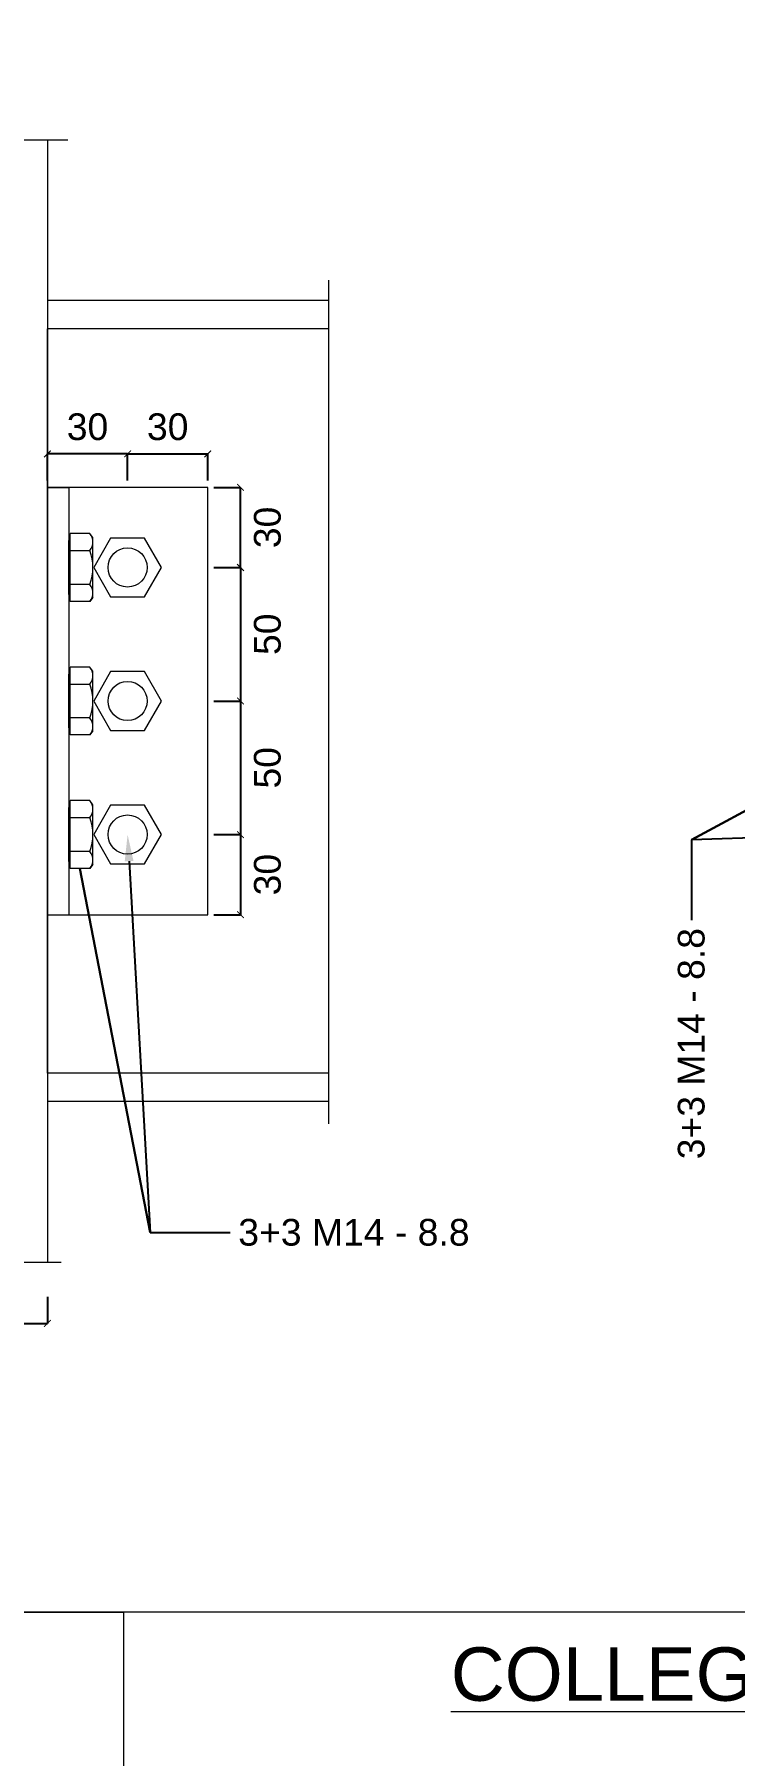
# Model space of a CAD drawing. Header units: millimetres. Extents: x 1415 to 3549, y 2194 to 4677.
# Drawn here: x 1787.397 to 1787.659, y 2313.37 to 2314.014 of the extents above; entities that cross this region are included whole.
import ezdxf
from ezdxf import colors
from ezdxf.entities.mleader import LeaderData, LeaderLine
from ezdxf.math import Vec2, Vec3

# ---------------------------------------------------------------- set-up
doc = ezdxf.new("R2010")
doc.units = ezdxf.units.MM
doc.linetypes.add('ACAD_ISO02W100', pattern=[15, 12, -3])
doc.linetypes.add('DASHDOT', pattern=[1, 0.5, -0.25, 0, -0.25])
doc.layers.get('0').update_dxf_attribs({"plot": 0})
for name, color, linetype, lineweight in [('bulloni', 170, 'Continuous', 15), ('giunti', 7, 'Continuous', 15), ('Layer3', 7, 'Continuous', 15), ('Layer4', 7, 'Continuous', 15), ('quote', 252, 'Continuous', 5), ('sezione', 18, 'ACAD_ISO02W100', 20)]:
    doc.layers.add(name, color=color, linetype=linetype, lineweight=lineweight)
doc.layers.add('retini', color=7, linetype='DASHDOT', lineweight=9, true_color=0x636466)
doc.styles.get("Standard").update_dxf_attribs({"font": 'arial.ttf'})
doc.dimstyles.new('quote acciaio', dxfattribs={"dimtxt": 0.01, "dimasz": 0.0025, "dimexe": 0, "dimexo": 0, "dimgap": 0.005, "dimtad": 2, "dimdec": 0, "dimlfac": 1000, "dimzin": 0, "dimdsep": 46, "dimtxsty": 'Standard', "dimblk": 'ARCHTICK', "dimcen": 0, "dimclre": 252, "dimadec": 0, "dimazin": 0, "dimtfac": 1, "dimtdec": 0, "dimtofl": 0, "dimtmove": 0, "dimatfit": 3, "dimfxl": 0.01, "dimfxlon": 1, "dimtolj": 1, "dimtzin": 0, "dimarcsym": 0})

# ---------------------------------------------------------------- blocks, each defined once
blk = doc.blocks.new('_ArchTick')
at = {"color": 0, "linetype": 'ByBlock', "const_width": 0.15}
blk.add_lwpolyline([(-0.5, -0.5), (0.5, 0.5)], dxfattribs=at)
blk = doc.blocks.new('*D741')
at = {"layer": 'Defpoints', "color": 0, "transparency": 16777216}
for p in [(1787.17206, 2313.97454), (1787.40206, 2313.97454), (1787.40206, 2313.53139)]:
    blk.add_point(p, dxfattribs=at)
at = {"layer": 'quote', "color": 252, "lineweight": -2, "transparency": 16777216}
for p, q in [((1787.17206, 2313.54139), (1787.17206, 2313.53139)), ((1787.40206, 2313.54139), (1787.40206, 2313.53139))]:
    blk.add_line(p, q, dxfattribs=at)
at = {"layer": 'quote', "color": 0, "linetype": 'Continuous', "lineweight": -2, "transparency": 16777216}
blk.add_line((1787.17206, 2313.53139), (1787.40206, 2313.53139), dxfattribs=at)
at = {"layer": 'quote', "color": 0, "lineweight": -2, "transparency": 16777216, "xscale": 0.0025, "yscale": 0.0025, "zscale": 0.0025, "rotation": 180}
blk.add_blockref('_ArchTick', (1787.17206, 2313.53139), dxfattribs=at)
at = {"layer": 'quote', "color": 0, "lineweight": -2, "transparency": 16777216, "xscale": 0.0025, "yscale": 0.0025, "zscale": 0.0025}
blk.add_blockref('_ArchTick', (1787.40206, 2313.53139), dxfattribs=at)
at = {"layer": 'quote', "color": 0, "transparency": 16777216, "insert": (1787.28706, 2313.52128), "char_height": 0.01, "attachment_point": 5}
blk.add_mtext('\\A1;230', dxfattribs=at)
blk = doc.blocks.new('*D737')
at = {"layer": 'Defpoints', "color": 0, "transparency": 16777216}
for p in [(1787.43206, 2313.81444), (1787.43206, 2313.76444), (1787.47431, 2313.76444)]:
    blk.add_point(p, dxfattribs=at)
at = {"layer": 'quote', "color": 252, "lineweight": -2, "transparency": 16777216}
for p, q in [((1787.46431, 2313.81444), (1787.47431, 2313.81444)), ((1787.46431, 2313.76444), (1787.47431, 2313.76444))]:
    blk.add_line(p, q, dxfattribs=at)
at = {"layer": 'quote', "color": 0, "linetype": 'Continuous', "lineweight": -2, "transparency": 16777216}
blk.add_line((1787.47431, 2313.81444), (1787.47431, 2313.76444), dxfattribs=at)
at = {"layer": 'quote', "color": 0, "lineweight": -2, "transparency": 16777216, "xscale": 0.0025, "yscale": 0.0025, "zscale": 0.0025}
for p, rotation in [((1787.47431, 2313.81444), 90), ((1787.47431, 2313.76444), 270)]:
    blk.add_blockref('_ArchTick', p, dxfattribs=dict(at, rotation=rotation))
at = {"layer": 'quote', "color": 0, "transparency": 16777216, "insert": (1787.48441, 2313.78944), "char_height": 0.01, "attachment_point": 5, "rotation": 90}
blk.add_mtext('\\A1;50', dxfattribs=at)
blk = doc.blocks.new('*D738')
at = {"layer": 'Defpoints', "color": 0, "transparency": 16777216}
for p in [(1787.43206, 2313.76444), (1787.43206, 2313.71444), (1787.47431, 2313.71444)]:
    blk.add_point(p, dxfattribs=at)
at = {"layer": 'quote', "color": 252, "lineweight": -2, "transparency": 16777216}
for p, q in [((1787.46431, 2313.76444), (1787.47431, 2313.76444)), ((1787.46431, 2313.71444), (1787.47431, 2313.71444))]:
    blk.add_line(p, q, dxfattribs=at)
at = {"layer": 'quote', "color": 0, "linetype": 'Continuous', "lineweight": -2, "transparency": 16777216}
blk.add_line((1787.47431, 2313.76444), (1787.47431, 2313.71444), dxfattribs=at)
at = {"layer": 'quote', "color": 0, "lineweight": -2, "transparency": 16777216, "xscale": 0.0025, "yscale": 0.0025, "zscale": 0.0025}
for p, rotation in [((1787.47431, 2313.76444), 90), ((1787.47431, 2313.71444), 270)]:
    blk.add_blockref('_ArchTick', p, dxfattribs=dict(at, rotation=rotation))
at = {"layer": 'quote', "color": 0, "transparency": 16777216, "insert": (1787.48441, 2313.73944), "char_height": 0.01, "attachment_point": 5, "rotation": 90}
blk.add_mtext('\\A1;50', dxfattribs=at)
blk = doc.blocks.new('*D775')
at = {"layer": 'Defpoints', "color": 0, "transparency": 16777216}
for p in [(1787.43206, 2313.71444), (1787.43206, 2313.68444), (1787.47431, 2313.68444)]:
    blk.add_point(p, dxfattribs=at)
at = {"layer": 'quote', "color": 252, "lineweight": -2, "transparency": 16777216}
for p, q in [((1787.46431, 2313.71444), (1787.47431, 2313.71444)), ((1787.46431, 2313.68444), (1787.47431, 2313.68444))]:
    blk.add_line(p, q, dxfattribs=at)
at = {"layer": 'quote', "color": 0, "linetype": 'Continuous', "lineweight": -2, "transparency": 16777216}
blk.add_line((1787.47431, 2313.71444), (1787.47431, 2313.68444), dxfattribs=at)
at = {"layer": 'quote', "color": 0, "lineweight": -2, "transparency": 16777216, "xscale": 0.0025, "yscale": 0.0025, "zscale": 0.0025}
for p, rotation in [((1787.47431, 2313.71444), 90), ((1787.47431, 2313.68444), 270)]:
    blk.add_blockref('_ArchTick', p, dxfattribs=dict(at, rotation=rotation))
at = {"layer": 'quote', "color": 0, "transparency": 16777216, "insert": (1787.48442, 2313.69944), "char_height": 0.01, "attachment_point": 5, "rotation": 90}
blk.add_mtext('\\A1;30', dxfattribs=at)
blk = doc.blocks.new('*D776')
at = {"layer": 'Defpoints', "color": 0, "transparency": 16777216}
for p in [(1787.43206, 2313.84444), (1787.47431, 2313.84444), (1787.43206, 2313.81444)]:
    blk.add_point(p, dxfattribs=at)
at = {"layer": 'quote', "color": 252, "lineweight": -2, "transparency": 16777216}
for p, q in [((1787.46431, 2313.84444), (1787.47431, 2313.84444)), ((1787.46431, 2313.81444), (1787.47431, 2313.81444))]:
    blk.add_line(p, q, dxfattribs=at)
at = {"layer": 'quote', "color": 0, "linetype": 'Continuous', "lineweight": -2, "transparency": 16777216}
blk.add_line((1787.47431, 2313.81444), (1787.47431, 2313.84444), dxfattribs=at)
at = {"layer": 'quote', "color": 0, "lineweight": -2, "transparency": 16777216, "xscale": 0.0025, "yscale": 0.0025, "zscale": 0.0025}
for p, rotation in [((1787.47431, 2313.84444), 90), ((1787.47431, 2313.81444), 270)]:
    blk.add_blockref('_ArchTick', p, dxfattribs=dict(at, rotation=rotation))
at = {"layer": 'quote', "color": 0, "transparency": 16777216, "insert": (1787.48442, 2313.82944), "char_height": 0.01, "attachment_point": 5, "rotation": 90}
blk.add_mtext('\\A1;30', dxfattribs=at)
blk = doc.blocks.new('*D777')
at = {"layer": 'Defpoints', "color": 0, "transparency": 16777216}
for p in [(1787.46206, 2313.85697), (1787.43206, 2313.81444), (1787.46206, 2313.81444)]:
    blk.add_point(p, dxfattribs=at)
at = {"layer": 'quote', "color": 252, "lineweight": -2, "transparency": 16777216}
for p, q in [((1787.43206, 2313.84697), (1787.43206, 2313.85697)), ((1787.46206, 2313.84697), (1787.46206, 2313.85697))]:
    blk.add_line(p, q, dxfattribs=at)
at = {"layer": 'quote', "color": 0, "linetype": 'Continuous', "lineweight": -2, "transparency": 16777216}
blk.add_line((1787.43206, 2313.85697), (1787.46206, 2313.85697), dxfattribs=at)
at = {"layer": 'quote', "color": 0, "lineweight": -2, "transparency": 16777216, "xscale": 0.0025, "yscale": 0.0025, "zscale": 0.0025, "rotation": 180}
blk.add_blockref('_ArchTick', (1787.43206, 2313.85697), dxfattribs=at)
at = {"layer": 'quote', "color": 0, "lineweight": -2, "transparency": 16777216, "xscale": 0.0025, "yscale": 0.0025, "zscale": 0.0025}
blk.add_blockref('_ArchTick', (1787.46206, 2313.85697), dxfattribs=at)
at = {"layer": 'quote', "color": 0, "transparency": 16777216, "insert": (1787.44706, 2313.86708), "char_height": 0.01, "attachment_point": 5}
blk.add_mtext('\\A1;30', dxfattribs=at)
blk = doc.blocks.new('*D778')
at = {"layer": 'Defpoints', "color": 0, "transparency": 16777216}
for p in [(1787.40206, 2313.85697), (1787.40206, 2313.81444), (1787.43206, 2313.81444)]:
    blk.add_point(p, dxfattribs=at)
at = {"layer": 'quote', "color": 252, "lineweight": -2, "transparency": 16777216}
for p, q in [((1787.40206, 2313.84697), (1787.40206, 2313.85697)), ((1787.43206, 2313.84697), (1787.43206, 2313.85697))]:
    blk.add_line(p, q, dxfattribs=at)
at = {"layer": 'quote', "color": 0, "linetype": 'Continuous', "lineweight": -2, "transparency": 16777216}
blk.add_line((1787.43206, 2313.85697), (1787.40206, 2313.85697), dxfattribs=at)
at = {"layer": 'quote', "color": 0, "lineweight": -2, "transparency": 16777216, "xscale": 0.0025, "yscale": 0.0025, "zscale": 0.0025, "rotation": 180}
blk.add_blockref('_ArchTick', (1787.40206, 2313.85697), dxfattribs=at)
at = {"layer": 'quote', "color": 0, "lineweight": -2, "transparency": 16777216, "xscale": 0.0025, "yscale": 0.0025, "zscale": 0.0025}
blk.add_blockref('_ArchTick', (1787.43206, 2313.85697), dxfattribs=at)
at = {"layer": 'quote', "color": 0, "transparency": 16777216, "insert": (1787.41706, 2313.86708), "char_height": 0.01, "attachment_point": 5}
blk.add_mtext('\\A1;30', dxfattribs=at)

msp = doc.modelspace()

# ---------------------------------------------------------------- hatches: boundary and pattern name
at = {"layer": 'retini', "transparency": 33554687}
h = msp.add_hatch(dxfattribs=at)
h.set_pattern_fill('ANSI32', color=256, scale=0.0007)
h.set_pattern_definition([(45, (0, 0), (-0.004714634464, 0.004714634464), []), (45, (0.003143, 0), (-0.004714634464, 0.004714634464), [])])
h.paths.add_polyline_path([(1788.09432, 2313.06986), (1788.08432, 2313.06986), (1788.08432, 2313.01786), (1788.08782, 2313.01786, 0.414214), (1788.09432, 2313.02436)])
h.paths.add_polyline_path([(1788.04189, 2312.39042), (1788.12767, 2312.39042), (1788.12767, 2312.44436), (1788.04189, 2312.44436)], flags=9)
h.paths.add_polyline_path([(1785.46109, 2312.50648), (1785.73321, 2312.50648), (1785.73321, 2312.54386), (1785.46109, 2312.54386)], flags=9)
h.paths.add_polyline_path([(1786.92891, 2312.71958), (1787.02008, 2312.71958), (1787.02008, 2312.74018), (1786.92891, 2312.74018)], flags=9)
h.paths.add_polyline_path([(1787.11661, 2312.87244), (1787.11658, 2312.84647), (1787.13719, 2312.84645), (1787.13722, 2312.87242)], flags=9)
h.paths.add_polyline_path([(1786.81869, 2312.87247), (1786.8187, 2312.84651), (1786.83931, 2312.84651), (1786.8393, 2312.87248)], flags=9)
h.paths.add_polyline_path([(1787.39903, 2312.47464), (1787.39903, 2312.50063), (1787.37842, 2312.50063), (1787.37842, 2312.47464)], flags=9)
h.paths.add_polyline_path([(1786.58697, 2312.47406), (1786.58697, 2312.50005), (1786.56637, 2312.50005), (1786.56637, 2312.47406)], flags=9)
h.paths.add_polyline_path([(1785.34483, 2312.73866), (1785.3708, 2312.73866), (1785.3708, 2312.75366), (1785.34483, 2312.75366)], flags=9)
h.paths.add_polyline_path([(1785.3443, 2313.26109), (1785.37027, 2313.26109), (1785.37027, 2313.27609), (1785.3443, 2313.27609)], flags=9)
h.paths.add_polyline_path([(1785.94107, 2312.88675), (1785.94107, 2312.91274), (1785.92046, 2312.91274), (1785.92046, 2312.88675)], flags=9)
h.paths.add_polyline_path([(1785.49286, 2313.33332), (1785.58406, 2313.33332), (1785.58406, 2313.35393), (1785.49286, 2313.35393)], flags=9)
h.paths.add_polyline_path([(1786.04853, 2312.48953), (1786.2663, 2312.48953), (1786.2663, 2312.56052), (1786.04853, 2312.56052)], flags=9)
h.paths.add_polyline_path([(1786.48965, 2314.10507), (1786.75583, 2314.10507), (1786.75583, 2314.16946), (1786.48965, 2314.16946)], flags=9)
h.paths.add_polyline_path([(1785.55875, 2313.66795), (1785.58472, 2313.66795), (1785.58472, 2313.68856), (1785.55875, 2313.68856)], flags=9)
h.paths.add_polyline_path([(1785.40676, 2313.66213), (1785.4335, 2313.66209), (1785.43354, 2313.6827), (1785.4068, 2313.68274)], flags=9)
h.paths.add_polyline_path([(1785.40695, 2313.87871), (1785.43369, 2313.87871), (1785.43369, 2313.89932), (1785.40695, 2313.89932)], flags=9)
h.paths.add_polyline_path([(1785.55823, 2313.87869), (1785.5842, 2313.87869), (1785.5842, 2313.8993), (1785.55823, 2313.8993)], flags=9)
h.paths.add_polyline_path([(1787.84031, 2314.01155), (1787.93149, 2314.01155), (1787.93149, 2314.03216), (1787.84031, 2314.03216)], flags=9)
h.paths.add_polyline_path([(1787.23861, 2314.01155), (1787.33055, 2314.01155), (1787.33055, 2314.03216), (1787.23861, 2314.03216)], flags=9)
h.paths.add_polyline_path([(1786.52328, 2314.01155), (1786.61522, 2314.01155), (1786.61522, 2314.03216), (1786.52328, 2314.03216)], flags=9)
h.paths.add_polyline_path([(1785.67773, 2314.11273), (1785.76893, 2314.11273), (1785.76893, 2314.13334), (1785.67773, 2314.13334)], flags=9)
h.paths.add_polyline_path([(1785.85956, 2313.55498), (1785.85953, 2313.52825), (1785.88013, 2313.52822), (1785.88016, 2313.55496)], flags=9)
h.paths.add_polyline_path([(1785.56169, 2313.55502), (1785.5617, 2313.52828), (1785.5823, 2313.52829), (1785.58229, 2313.55503)], flags=9)
h.paths.add_polyline_path([(1786.99016, 2313.76347), (1786.99016, 2313.78945), (1786.96956, 2313.78945), (1786.96956, 2313.76347)], flags=9)
h.paths.add_polyline_path([(1786.17811, 2313.76288), (1786.17811, 2313.78887), (1786.15751, 2313.78887), (1786.15751, 2313.76288)], flags=9)
h.paths.add_polyline_path([(1786.10318, 2312.42392), (1786.20445, 2312.42392), (1786.20445, 2312.44452), (1786.10318, 2312.44452)], flags=9)

# ---------------------------------------------------------------- linework, layer by layer
at = {"layer": 'bulloni'}
for p, q in [((1787.41006, 2313.80435), (1787.41006, 2313.82452)), ((1787.41052, 2313.82452), (1787.41006, 2313.82452)), ((1787.41052, 2313.80174), (1787.41052, 2313.82714)), ((1787.41791, 2313.82714), (1787.41052, 2313.82714)), ((1787.41906, 2313.82562), (1787.41791, 2313.82714)), ((1787.41906, 2313.80325), (1787.41906, 2313.82562)), ((1787.41052, 2313.82079), (1787.41791, 2313.82079)), ((1787.41052, 2313.80435), (1787.41006, 2313.80435)), ((1787.41791, 2313.80809), (1787.41052, 2313.80809)), ((1787.41906, 2313.80325), (1787.41791, 2313.80174)), ((1787.41791, 2313.80174), (1787.41052, 2313.80174)), ((1787.41052, 2313.75174), (1787.41052, 2313.77714)), ((1787.41791, 2313.77714), (1787.41052, 2313.77714)), ((1787.41906, 2313.77562), (1787.41791, 2313.77714)), ((1787.41006, 2313.75435), (1787.41006, 2313.77452)), ((1787.41052, 2313.77452), (1787.41006, 2313.77452)), ((1787.41052, 2313.77079), (1787.41791, 2313.77079)), ((1787.41906, 2313.75325), (1787.41906, 2313.77562)), ((1787.41791, 2313.75809), (1787.41052, 2313.75809)), ((1787.41052, 2313.75435), (1787.41006, 2313.75435)), ((1787.41791, 2313.75174), (1787.41052, 2313.75174)), ((1787.41906, 2313.75325), (1787.41791, 2313.75174)), ((1787.41052, 2313.70174), (1787.41052, 2313.72714)), ((1787.41791, 2313.72714), (1787.41052, 2313.72714)), ((1787.41906, 2313.72562), (1787.41791, 2313.72714)), ((1787.41906, 2313.70325), (1787.41906, 2313.72562)), ((1787.41006, 2313.70435), (1787.41006, 2313.72452)), ((1787.41052, 2313.72452), (1787.41006, 2313.72452)), ((1787.41052, 2313.72079), (1787.41791, 2313.72079)), ((1787.41791, 2313.70809), (1787.41052, 2313.70809)), ((1787.41052, 2313.70435), (1787.41006, 2313.70435)), ((1787.41791, 2313.70174), (1787.41052, 2313.70174)), ((1787.41906, 2313.70325), (1787.41791, 2313.70174))]:
    msp.add_line(p, q, dxfattribs=at)
for points in [[(1787.41936, 2313.81444), (1787.42571, 2313.80344), (1787.43841, 2313.80344), (1787.44476, 2313.81444), (1787.43841, 2313.82544), (1787.42571, 2313.82544)], [(1787.41936, 2313.76444), (1787.42571, 2313.75344), (1787.43841, 2313.75344), (1787.44476, 2313.76444), (1787.43841, 2313.77544), (1787.42571, 2313.77544)], [(1787.41936, 2313.71444), (1787.42571, 2313.70344), (1787.43841, 2313.70344), (1787.44476, 2313.71444), (1787.43841, 2313.72544), (1787.42571, 2313.72544)]]:
    msp.add_lwpolyline(points, close=True, dxfattribs=at)
for centre in [(1787.43206, 2313.81444), (1787.43206, 2313.76444), (1787.43206, 2313.71444)]:
    msp.add_circle(centre, 0.00733, dxfattribs=at)
for centre, radius, start, end in [((1787.41411, 2313.82396), 0.00495, 320.12945, 39.87055), ((1787.40098, 2313.81444), 0.01809, 339.44272, 20.55728), ((1787.41411, 2313.80491), 0.00495, 320.12945, 39.87055), ((1787.41411, 2313.77396), 0.00495, 320.12945, 39.87055), ((1787.40098, 2313.76444), 0.01809, 339.44272, 20.55728), ((1787.41411, 2313.75491), 0.00495, 320.12945, 39.87055), ((1787.41411, 2313.72396), 0.00495, 320.12945, 39.87055), ((1787.40098, 2313.71444), 0.01809, 339.44272, 20.55728), ((1787.41411, 2313.70491), 0.00495, 320.12945, 39.87055)]:
    msp.add_arc(centre, radius, start, end, dxfattribs=at)
at = {"layer": 'giunti'}
for points in [[(1787.40206, 2313.68444), (1787.46206, 2313.68444), (1787.46206, 2313.84444), (1787.40206, 2313.84444), (1787.40206, 2313.68444)], [(1787.40206, 2313.84444), (1787.41006, 2313.84444), (1787.41006, 2313.68444)]]:
    msp.add_lwpolyline(points, dxfattribs=at)
at = {"layer": 'Layer3'}
msp.add_lwpolyline([(1785.31059, 2314.18968), (1788.28059, 2314.18968), (1788.27892, 2313.42333), (1785.31059, 2313.42333)], close=True, dxfattribs=at)
for points in [[(1787.40206, 2313.97454), (1787.40206, 2313.55434)], [(1787.50735, 2313.91444), (1787.40206, 2313.91444)], [(1787.50735, 2313.90374), (1787.40206, 2313.90374)], [(1787.40206, 2313.62514), (1787.40206, 2313.90374)], [(1787.50735, 2313.62514), (1787.40206, 2313.62514)], [(1787.50735, 2313.61444), (1787.40206, 2313.61444)], [(1786.53555, 2313.42333), (1787.43047, 2313.42333), (1787.43047, 2312.20923), (1786.53555, 2312.20923), (1786.53555, 2313.42333)]]:
    msp.add_lwpolyline(points, dxfattribs=at)
at = {"layer": 'sezione', "ltscale": 0.2}
for points in [[(1787.1626, 2313.97454), (1787.40964, 2313.97454)], [(1787.50735, 2313.60619), (1787.50735, 2313.92197)], [(1787.16015, 2313.55434), (1787.40718, 2313.55434)]]:
    msp.add_lwpolyline(points, dxfattribs=at)

# ---------------------------------------------------------------- texts
at = {"layer": 'Layer4', "insert": (1787.44354, 2313.41011), "char_height": 0.02, "attachment_point": 1}
msp.add_mtext_dynamic_manual_height_columns('\\pxqc;{\\LCOLLEGAMENTO solaio-setto}     {\\H0.6x;scala 1:5 (quote in mm)}', width=0.8163669, gutter_width=12.5, heights=[0], dxfattribs=at)

# ---------------------------------------------------------------- dimensions: what is measured, and where the dimension line sits
at = {"layer": 'quote'}
for base, p1, p2, picture, middle in [((1787.40206, 2313.53139), (1787.17206, 2313.97454), (1787.40206, 2313.97454), '*D741', (1787.28706, 2313.52128)), ((1787.40206, 2313.85697), (1787.43206, 2313.81444), (1787.40206, 2313.81444), '*D778', (1787.41706, 2313.86708)), ((1787.46206, 2313.85697), (1787.43206, 2313.81444), (1787.46206, 2313.81444), '*D777', (1787.44706, 2313.86708))]:
    dim = msp.add_linear_dim(base=base, p1=p1, p2=p2, dimstyle='quote acciaio', dxfattribs=at)
    dim.commit()
    dim.dimension.update_dxf_attribs({"geometry": picture, "text_midpoint": middle})
for base, p1, p2, picture, middle in [((1787.47431, 2313.84444), (1787.43206, 2313.81444), (1787.43206, 2313.84444), '*D776', (1787.48442, 2313.82944)), ((1787.47431, 2313.76444), (1787.43206, 2313.81444), (1787.43206, 2313.76444), '*D737', (1787.48441, 2313.78944)), ((1787.47431, 2313.71444), (1787.43206, 2313.76444), (1787.43206, 2313.71444), '*D738', (1787.48441, 2313.73944)), ((1787.47431, 2313.68444), (1787.43206, 2313.71444), (1787.43206, 2313.68444), '*D775', (1787.48442, 2313.69944))]:
    dim = msp.add_linear_dim(base=base, p1=p1, p2=p2, angle=90, dimstyle='quote acciaio', dxfattribs=at)
    dim.commit()
    dim.dimension.update_dxf_attribs({"geometry": picture, "text_midpoint": middle})

# ---------------------------------------------------------------- leaders
ml = msp.add_multileader_mtext('Standard', dxfattribs=at)
ml.set_content('3+3 M14 - 8.8', color=256)
ml.set_leader_properties()
ml.build(insert=Vec2(0, 0))
ml.multileader.update_dxf_attribs({"dogleg_length": 0.03, "arrow_head_size": 0.01})
ctx = ml.context
ctx.base_point, ctx.char_height, ctx.arrow_head_size, ctx.landing_gap_size, ctx.plane_origin, ctx.plane_x_axis, ctx.plane_y_axis = Vec3(1787.64306, 2313.59105), 0.01, 0.01, 0.003, Vec3(1787.97142, 2314.00942), Vec3(0, 1), Vec3(-1, 0)
ctx.text_align_type = 2
notes = []
notes.append((ctx, [(0, (1, 1, 0), (1787.64306, 2313.71243), (0, -1), 0.03, [(1, [(1787.75481, 2313.71609), (1787.64306, 2313.71243), (1787.74211, 2313.76609)], 0, [])])]))
ctx.mtext.insert, ctx.mtext.text_direction, ctx.mtext.rotation, ctx.mtext.alignment, ctx.mtext.flow_direction = Vec3(1787.63797, 2313.67943), Vec3(0, 1), 1.570796, 3, 5
ml = msp.add_multileader_mtext('Standard', dxfattribs=at)
ml.set_content('3+3 M14 - 8.8', color=256)
ml.set_leader_properties()
ml.build(insert=Vec2(0, 0))
ml.multileader.update_dxf_attribs({"dogleg_length": 0.03, "arrow_head_size": 0.01})
ctx = ml.context
ctx.base_point, ctx.char_height, ctx.arrow_head_size, ctx.landing_gap_size, ctx.plane_origin = Vec3(1787.47047, 2313.56544), 0.01, 0.01, 0.003, Vec3(1787.38829, 2313.71038)
notes.append((ctx, [(0, (1, 1, 0), (1787.44047, 2313.56544), (1, 0), 0.03, [(1, [(1787.43206, 2313.71444), (1787.44047, 2313.56544), (1787.41422, 2313.70174)], 0, [])])]))
ctx.mtext.insert, ctx.mtext.rotation, ctx.mtext.flow_direction = Vec3(1787.47347, 2313.57053), 6.283185, 5
for ctx, leaders in notes:
    for number, flags, end, landing, length, lines in leaders:
        leader = LeaderData()
        leader.index, (leader.has_last_leader_line, leader.has_dogleg_vector, leader.attachment_direction) = number, flags
        leader.last_leader_point, leader.dogleg_vector, leader.dogleg_length = Vec3(end), Vec3(landing), length
        for number, points, colour, breaks in lines:
            line = LeaderLine()
            line.index, line.vertices, line.color, line.breaks = number, Vec3.list(points), colors.encode_raw_color(colour), breaks
            leader.lines.append(line)
        ctx.leaders.append(leader)

doc.saveas('drawing.dxf')
